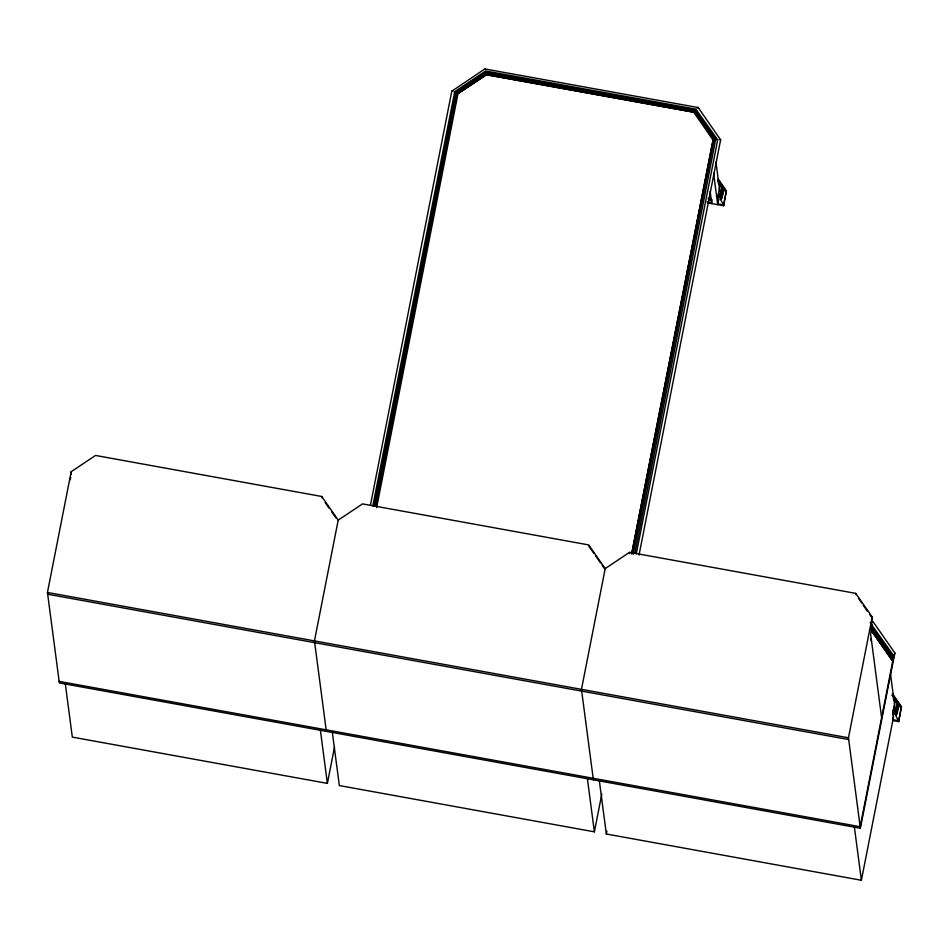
<?xml version="1.0" encoding="UTF-8"?>
<svg xmlns="http://www.w3.org/2000/svg" width="949" height="949" viewBox="0 0 949 949"><rect width="100%" height="100%" fill="white"/><g stroke="black" fill="none" stroke-linecap="round" stroke-linejoin="round"><path stroke-width="1.42" d="M895.073 714.099L898.774 721.631L892.795 720.552L892.677 719.662A8.873 0.605 -79.7 0 0 893.175 713.707L892.902 714.751L894.373 706.625M70.285 479.755L70.641 477.418M71.104 474.583L71.199 471.689L95.529 455.449L321.723 496.481L338.2 520.135L314.451 640.895L326.361 731.382M593.374 779.817L581.464 689.342L605.213 568.581L629.543 552.33L855.725 593.362L872.214 617.016L871.206 628.796L871.977 624.893L870.316 622.52M718.049 196.645L719.389 188.151M893.116 712.497L893.377 710.338L893.139 711.513L896.331 712.082L897.944 703.612L896.331 712.082M871.906 625.794L871.36 630.136M893.139 711.513L894.456 703.992L890.565 674.419M872.167 622.271L872.463 621.951A5.718 0.819 -57.5 0 1 873.068 621.69L894.848 652.959L860.375 828.263L59.36 682.936L47.45 592.461L71.199 471.689M370.513 504.821L451.831 90.974A5.979 0.996 33.9 0 1 452.448 91.033L452.863 91.211M372.803 505.995L454.642 92.112M374.167 506.102L455.911 92.717M375.567 506.031L457.181 93.322M376.646 507.585L457.987 93.643L486.493 74.615L693.731 112.207L713.067 140.096L631.702 553.86M65.339 684.027L72.326 737.112L327.381 783.388L334.522 747.077M631.678 553.682L713.067 140.096M638.44 521.843L639.021 518.937M640.314 512.318L640.883 509.435M650.717 459.411L651.287 456.505M651.666 454.595L652.236 451.712M662.141 401.344L663.576 394.025M673.505 343.55L674.075 340.667M674.419 338.912L674.988 336.005M682.983 295.353L683.553 292.458M684.858 285.827L685.427 282.944M685.842 280.845L686.412 277.938M694.407 237.286L694.976 234.379M695.344 232.469L695.914 229.587M705.819 179.219L707.254 171.899M638.535 522.104L639.104 519.21M641.382 507.644L641.951 504.749M649.911 464.251L650.48 461.356M651.821 454.535L652.39 451.641M660.362 411.142L660.931 408.248M663.197 396.682L663.766 393.788M674.585 338.829L675.142 335.934M685.024 285.72L685.593 282.826M696.4 227.867L696.969 224.972M707.776 170.013L708.345 167.119M633.149 554.263L714.051 139.93M634.857 553.397L715.605 139.835M636.304 553.801L717.717 139.811L696.068 109.503M639.045 555.035L720.647 139.74A5.979 1.317 -11.9 0 0 719.84 139.55L719.318 139.562M718.796 193.371L717.835 198.899L718.108 197.855A8.873 0.605 -79.7 0 1 717.61 203.81L723.589 204.901L723.707 205.779L707.408 202.825M332.34 732.462L339.339 785.558L594.382 831.834L601.808 794.064M718.239 202.101L718.749 199.504M720.955 195.636L720.22 194.355L721.537 187.7L718.168 182.86M718.049 195.494L721.264 196.229L722.877 187.76L717.883 180.595M723.506 188.317L722.023 197.985L717.99 196.929L721.738 197.321M722.023 197.985L723.826 188.246M723.707 205.779L726.365 190.796L718.168 179.029M893.567 716.661L861.384 880.269L606.34 834.005L606.909 831.099M860.375 828.263L848.465 737.788L872.214 617.016M871.384 630.124L870.613 634.015L881.621 717.634M871.087 630.089L892.736 661.145L860.174 826.709L59.158 681.394M871.111 630.266L892.76 661.323L894.836 652.948M896.01 711.489L895.287 710.208L896.603 703.553L893.234 698.713M897.078 713.838L893.056 712.782L897.078 713.838L898.893 704.099L892.368 694.739M898.774 721.631L901.431 706.649L892.416 693.695M893.994 656.15L870.933 623.801M893.531 657.93L872.036 626.969M893.163 659.602L871.182 628.06M721.525 187.783L722.296 187.855M896.591 703.636L897.363 703.707M694.312 111.602L714.609 140.001M695.19 110.547L716.163 139.906M697.301 107.972L697.598 107.64A5.979 0.854 -57.5 0 1 698.084 107.356L720.671 139.93M451.854 91.163L485.153 68.731L485.354 69.514M454.215 92.006L485.674 70.997L696.4 109.23M455.484 92.611L485.959 72.266L695.522 110.286M456.742 93.216L486.244 73.524L694.632 111.33M693.731 112.207L486.517 74.793L457.987 93.643M338.2 520.135L362.542 503.883L588.724 544.928L605.213 568.581M898.573 704.17L896.805 713.174M722.616 188.436L721.667 188.377M898.015 706.625L901.431 706.649L898.656 720.754L892.677 719.662M485.236 69.016L698.108 107.545M718.239 193.987L720.232 194.355M708.203 198.222L711.109 198.744M708.381 199.551L711.287 200.073M707.29 201.935L711.643 202.73A8.873 0.605 -79.7 0 0 712.07 199.646M893.306 709.84L895.298 710.208M893.116 711.347L896.307 711.916M47.45 592.461L848.465 737.788M47.687 594.228L848.703 739.556M722.497 190.678L726.365 190.796L723.589 204.901L720.184 198.982M720.635 198.958L721.145 199.468L720.03 197.629M895.168 714.075L896.176 715.344L895.085 713.482M718.286 179.907L726.483 191.674M718.12 180.061L723.862 188.578M717.895 180.761L722.877 187.76M858.37 598.238L861.668 602.971M863.317 605.332L867.445 611.251M869.913 614.798L872.392 618.345M870.352 622.841L871.977 624.893M892.534 694.585L901.55 707.527M892.404 695.071L898.928 704.431M892.131 695.415L897.968 703.778M588.902 546.256L593.849 553.35M595.486 555.711L600.432 562.804M602.081 565.177L604.56 568.724M325.187 502.543L329.315 508.45M331.782 511.997L335.91 517.917M721.513 196.977L720.706 195.719M896.58 712.829L895.619 711.311M870.802 638.807L871.455 641.512M855.725 593.362L855.903 594.691M854.397 827.184L861.384 880.269M715.937 161.959L719.84 191.579M713.589 173.204L717.729 204.699M710.149 191.449L711.75 203.62M629.543 552.33L629.721 553.658M599.353 780.908L606.34 834.005M587.395 778.738L594.382 831.834M321.723 496.481L321.889 497.81M320.394 730.291L327.381 783.388"/></g></svg>
